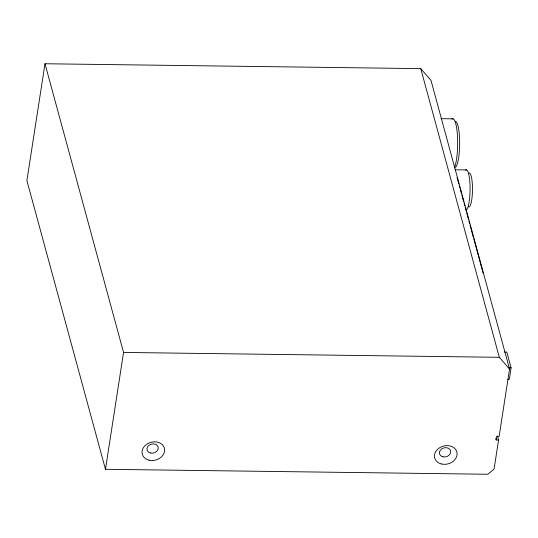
<?xml version="1.0" encoding="UTF-8"?>
<svg xmlns="http://www.w3.org/2000/svg" width="538" height="538" viewBox="0 0 538 538"><rect width="100%" height="100%" fill="white"/><g stroke="black" fill="none" stroke-linecap="round" stroke-linejoin="round"><path stroke-width="0.81" d="M498.571 440.01L496.164 439.983L496.729 436.325L499.136 436.358L509.553 369.068L430.985 80.377L420.75 68.622L44.99 63.746L26.9 180.6L105.468 469.291L487.845 474.254L494.066 469.109L498.571 440.01L497.475 435.975M105.468 469.291L123.558 352.437L44.99 63.746M504.55 352.054L506.809 352.087L511.1 367.858L509.331 379.263L507.832 379.243M441.113 118.683L453.238 118.844M455.209 169.806L466.641 169.954M123.558 352.437L499.318 357.313L509.553 369.068M508.847 367.824L511.1 367.858M457.051 177.426L458.813 183.895M459.257 185.509L459.916 187.937M460.353 189.558L461.456 193.599M461.893 195.213L463.655 201.683M464.092 203.297L464.758 205.724M465.195 207.345L466.298 211.387M466.735 213.001L468.497 219.47M468.934 221.091L469.593 223.512M470.037 225.133L471.133 229.175M471.577 230.789L473.339 237.258M473.776 238.879L478.174 255.046M478.618 256.666L483.016 272.833M420.75 68.622L499.318 357.313M495.727 438.356L496.164 439.983M465.578 170.149A20.114 4.048 -89.3 0 1 470.057 186.531A20.114 4.048 -89.3 0 1 466.466 209.786M468.679 173.263A16.994 3.423 -89.3 0 1 472.485 189.315A16.994 3.423 -89.3 0 1 468.537 206.928M455.686 121.44A23.188 4.667 -89.3 0 1 459.654 143.585A23.188 4.667 -89.3 0 1 455.491 167.372M451.88 119.093A25.79 5.192 -89.3 0 1 457.502 136.813A25.79 5.192 -89.3 0 1 454.341 167.903M441.469 463.978A11.466 9.186 -15.2 0 0 456.997 452.7A11.466 9.186 -15.2 0 0 438.867 448.248A11.466 9.186 -15.2 0 0 441.469 463.978M149.013 460.178A11.466 9.186 -15.2 0 0 164.547 448.9A11.466 9.186 -15.2 0 0 146.41 444.455A11.466 9.186 -15.2 0 0 149.013 460.178M442.902 456.823A5.73 4.593 -15.2 0 0 450.669 451.18A5.73 4.593 -15.2 0 0 441.604 448.954A5.73 4.593 -15.2 0 0 442.902 456.823M150.445 453.023A5.73 4.593 -15.2 0 0 158.212 447.387A5.73 4.593 -15.2 0 0 149.147 445.161A5.73 4.593 -15.2 0 0 150.445 453.023"/></g></svg>
